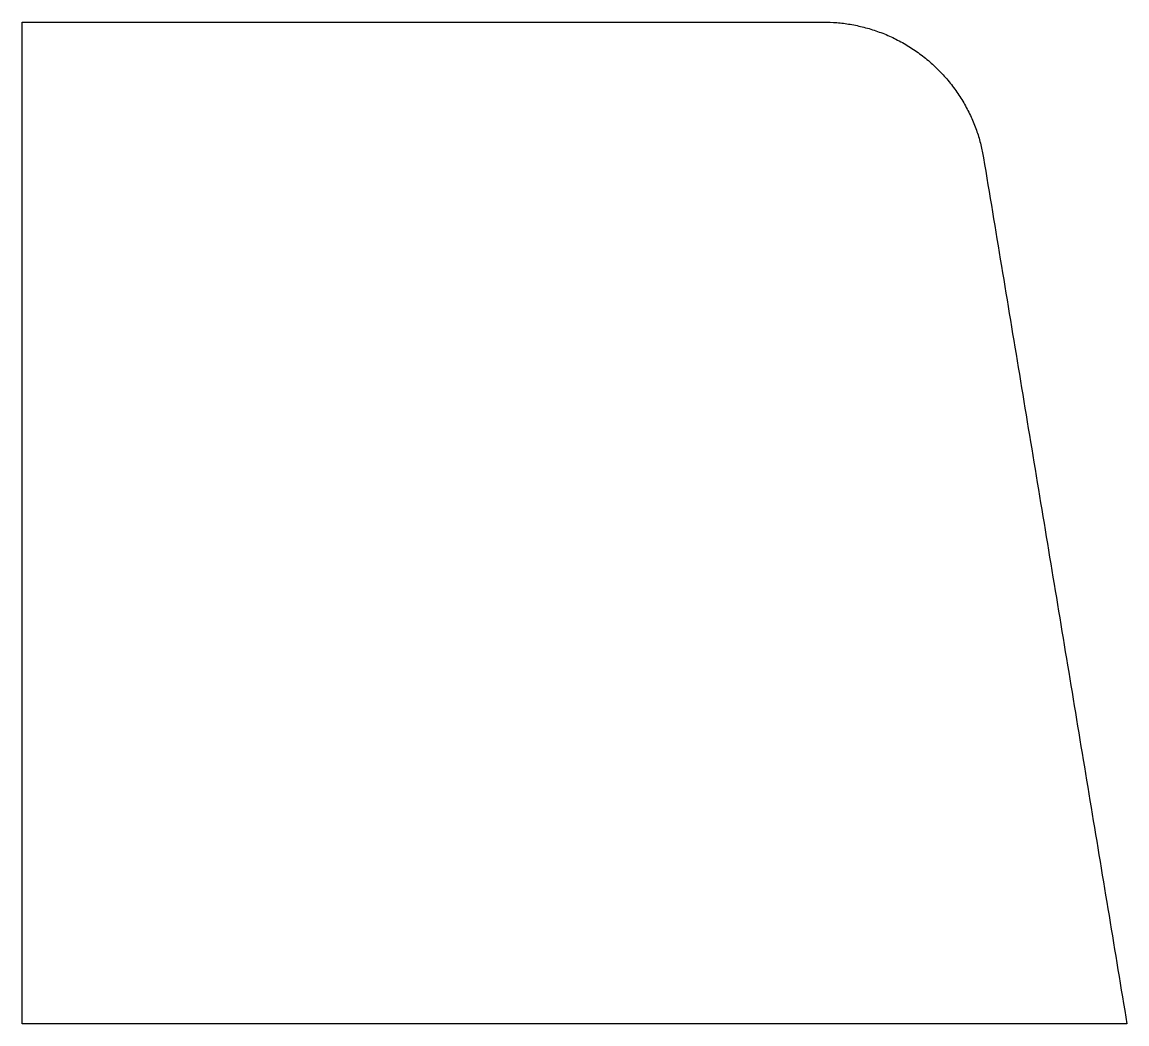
# Model space of a CAD drawing. Header units: inches. Extents: x 0 to 0.142, y 0.08 to 0.209.
import ezdxf

# ---------------------------------------------------------------- set-up
doc = ezdxf.new("R2010")
doc.units = ezdxf.units.IN
doc.header["$MEASUREMENT"] = 0
doc.layers.add('Default', color=18, linetype='Continuous', true_color=0x000000)

msp = doc.modelspace()

# ---------------------------------------------------------------- linework, layer by layer
at = {"layer": 'Default'}
for points in [[(0, 0.08001), (0, 0.20868)], [(0, 0.20868), (0.10291, 0.20868)], [(0.12347, 0.19125), (0.14189, 0.08001)], [(0.14189, 0.08001), (0, 0.08001)]]:
    msp.add_open_spline(points, degree=1, dxfattribs=at)
msp.add_rational_spline([(0.10291, 0.20868), (0.12058, 0.20868), (0.12347, 0.19125)], [1, 0.76267466916, 1], degree=2, dxfattribs=at)

doc.saveas('drawing.dxf')
